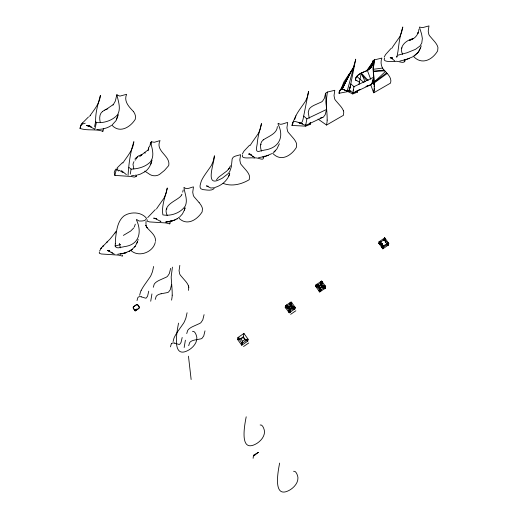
<?xml version="1.0" encoding="UTF-8"?>
<svg xmlns="http://www.w3.org/2000/svg" width="518" height="518" viewBox="0 0 518 518"><rect width="100%" height="100%" fill="white"/><g stroke="black" fill="none" stroke-linecap="round" stroke-linejoin="round"><path stroke-width="0.78" d="M374.249 88.008L374.255 85.91M374.067 62.011L373.271 69.451L374.106 82.084L385.418 71.503C388.28 74.566 392.068 78.49 390.54 83.1L373.653 92.852L370.7 84.609M128.05 175.369C128.749 164.212 130.264 152.519 133.858 141.679C133.158 150.084 127.156 156.339 122.818 163.092M372.235 81.32L374.229 84.764L374.197 83.929A78.302 7.161 77.6 0 0 373.977 80.135L373.297 68.111L374.482 59.855L381.883 58.1C379.979 62.95 381.436 68.253 385.418 71.503M147.326 219.82L146.982 221.095L149.534 221.924L165.462 222.902A21.892 21.329 11 0 1 167.923 223.452L169.755 223.899L169.645 222.934M374.242 88.241L374.177 89.42L374.216 88.908M130.316 174.08L131.073 169.127L129.008 167.463M155.523 241.414C156.158 235.068 149.832 231.358 146.477 226.916L146.892 227.499L145.83 225.401L146.018 225.965L145.979 221.464M384.589 58.035C381.986 62.704 392.081 61.137 394.71 61.519C397.539 60.153 403.651 64.4 404.675 61.098M374.171 89.517L374.164 89.62M352.803 92.852L352.739 93.266L353.075 91.401M374.138 89.867L374.125 90.015M418.978 29.112C418.227 34.978 415.19 38.643 409.401 40.423L413.235 38.572C406.164 40.126 398.426 46.549 402.648 54.312M155.238 242.45C152.959 252.512 138.177 257.97 130.471 250.045M103.477 128.587L102.842 131.319C95.493 128.684 87.231 131.028 80.018 128.406L81.216 124.294L88.474 116.951M102.842 131.319L102.907 130.782M374.074 90.397L373.75 92.359M144.762 171.089L150.175 174.676A9.227 8.994 11 0 0 159.505 174.449L164.484 170.416L168.7 165.598C170.849 155.614 154.843 151.379 160.043 140.592L154.325 142.288L151.483 141.777L150.55 142.495L149.98 145.7L148.776 147.423L148.122 150.744M374.067 90.495L374.022 90.786M373.977 91.071L373.789 92.12M116.259 168.771L115.009 170.364L114.225 172.624L114.854 175.401L131.125 176.47L134.324 177.111L136.156 176.508L136.461 175.032M151.049 144.03L151.483 141.777M181.553 195.105C178.354 200.725 161.383 204.06 167.333 215.682M242.269 342.527L241.77 345.266L237.548 339.426L237.917 337.548L243.926 333.437L248.148 339.277L247.779 341.155L241.77 345.266L242.515 341.22L245.202 339.387L248.148 339.277L242.133 343.389L237.917 337.548L240.63 338.617L242.515 341.22L242.398 341.841M243.926 333.437L243.195 337.399L240.514 339.232M374.119 61.72L374.294 60.813M178.555 323.135C176.787 332.044 171.335 360.606 189.368 349.676C193.344 347.054 197.047 342.799 196.853 337.762C196.659 335.593 194.93 330.497 192.495 331.319M246.205 416.789C244.438 425.699 238.986 454.26 257.019 443.33C261.001 440.708 264.698 436.454 264.504 431.416C264.309 429.247 262.587 424.151 260.146 424.974M279.649 463.086C277.881 471.995 272.423 500.556 290.462 489.627C294.438 486.998 298.141 482.75 297.947 477.713C297.753 475.543 296.024 470.441 293.589 471.27M353.114 91.181L353.295 90.236M353.282 90.313L353.431 89.543M373.698 92.599L373.737 92.398M90.294 115.326C94.548 109.181 99.793 103.199 100.421 95.39C98.044 103.924 95.293 112.697 95.655 121.646L96.387 122.552L94.982 128.833M137.03 300.544L137.801 297.753A70.364 11.402 55.6 0 1 138.345 297.112A80.678 13.079 55.6 0 1 141.265 296.84M139.646 295.273L140.469 292.035A70.364 9.674 -42 0 1 141.11 290.572M148.75 291.174L147.578 296.166L146.316 297.979A53.652 8.696 55.6 0 1 145.552 298.154L141.841 297.015A74.605 12.095 55.6 0 0 141.259 296.833M153.645 266.472L152.428 271.846L150.958 275.446A53.652 7.375 -42 0 1 150.026 277.059L145.409 283.644A74.605 10.256 -42 0 0 144.684 284.673A80.678 11.092 -42 0 0 141.123 290.566M151.936 293.926L150.719 301.236M153.289 287.283L154.189 284.272A70.364 15.747 5 0 1 154.973 283.223A80.678 18.052 5 0 1 159.525 280.186A74.605 16.693 5 0 1 160.444 279.772L166.395 277.111A53.652 12.005 5 0 0 167.573 276.23L169.354 273.536L170.636 268.356M155.258 299.404L156.132 296.49A70.364 15.449 23.9 0 1 156.87 295.616A80.678 17.709 23.9 0 1 161.117 293.764M172.423 267.133L171.212 276.586A53.652 4.908 77.6 0 0 171.251 278.503L171.866 286.758A74.605 6.825 77.6 0 1 171.963 288.047A80.678 7.375 77.6 0 1 172.196 295.143M171.549 284.57L170.292 289.672L168.609 291.984A53.652 11.778 23.9 0 1 167.502 292.56L161.979 293.602A74.605 16.375 23.9 0 0 161.111 293.758M171.594 300.136L172.112 296.795A70.364 6.436 77.6 0 0 172.196 295.156M179.83 265.378L179.066 270.681L179.681 273.931A53.652 11.875 21.6 0 0 180.419 275.259L184.803 280.342A74.605 16.511 21.6 0 1 185.496 281.132A80.678 17.858 21.6 0 1 188.455 285.923M170.467 346.84L171.238 344.049A70.364 11.402 55.6 0 1 171.782 343.408M173.09 341.569L173.912 338.332A70.364 9.674 -42 0 1 174.553 336.868A80.678 11.092 -42 0 1 178.134 330.963A74.605 10.256 -42 0 1 178.852 329.94L183.469 323.355A53.652 7.375 -42 0 0 184.395 321.743L185.871 318.143L187.082 312.762M188.487 290.384L188.785 287.231M182.187 337.471L181.022 342.463L179.759 344.269A53.652 8.696 55.6 0 1 178.995 344.444L175.278 343.311A74.605 12.095 55.6 0 0 174.702 343.13M185.379 340.222L184.162 347.526M186.733 333.579L187.633 330.562A70.364 15.747 5 0 1 188.416 329.519A80.678 18.052 5 0 1 192.968 326.482A74.605 16.693 5 0 1 193.887 326.068L199.838 323.4A53.652 12.005 5 0 0 201.016 322.526L202.797 319.833L204.079 314.653M188.701 345.7L189.575 342.786A70.364 15.449 23.9 0 1 190.313 341.912A80.678 17.709 23.9 0 1 194.561 340.061A74.605 16.375 23.9 0 1 195.416 339.892L200.945 338.856A53.652 11.778 23.9 0 0 202.046 338.28L203.736 335.962L204.992 330.866M310.645 122.429L310.217 124.326L305.678 126.152L291.984 125.46L292.592 122.999L295.914 115.805A80.678 11.092 -42 0 1 299.307 110.081A74.605 10.256 -42 0 1 300.362 108.56L304.979 101.975A53.652 7.375 -42 0 0 305.911 100.369L307.388 96.769L308.599 91.388L303.062 119.211L302.234 121.801L301.275 122.895A53.652 8.696 55.6 0 1 300.511 123.07L296.795 121.931A74.605 12.095 55.6 0 0 296.212 121.749A80.678 13.079 55.6 0 0 293.305 122.041A70.364 11.402 55.6 0 0 292.754 122.669M343.415 110.839A80.678 17.858 21.6 0 0 340.443 106.041A74.605 16.511 21.6 0 0 339.763 105.258L335.379 100.175A53.652 11.875 21.6 0 1 334.641 98.847L334.026 95.597L334.783 90.294L327.382 92.049L325.595 93.272L326.508 109.486L306.896 118.842L305.652 125.434L305.762 124.993M305.678 126.152L305.898 124.993M325.595 93.272L324.313 98.452L322.533 101.146A53.652 12.005 5 0 1 321.354 102.027L315.404 104.688A74.605 16.693 5 0 0 314.471 105.102A80.678 18.052 5 0 0 309.939 108.145A70.364 15.747 5 0 0 309.149 109.188L308.249 112.199L309.233 118.259M285.217 307.265L285.515 305.737L291.168 301.871L295.176 307.427L294.878 308.955L289.225 312.82L285.217 307.265L291.835 302.797L290.844 303.697L291.155 306.611L291.828 307.537L294.185 308.327L295.13 307.679L294.509 306.501L293.518 307.401L294.185 308.327L291.874 307.284L290.54 305.432L288.604 306.973L289.944 308.825L290.417 310.897L289.478 311.545L288.811 310.619L289.802 309.719L289.322 307.647L286.454 305.089L285.463 305.989L286.13 306.915L287.121 306.015L286.13 306.915M327.382 92.049L326.172 101.502A53.652 4.908 77.6 0 0 326.21 103.419L326.826 111.674A74.605 6.825 77.6 0 1 326.923 112.963A80.678 7.375 77.6 0 1 327.149 120.066M285.936 307.938L286.875 307.291L286.208 306.365L285.263 307.012L285.936 307.938L286.875 307.291L289.238 308.08L289.471 310.269M326.508 109.486L325.246 114.588L323.562 116.9A53.652 11.778 23.9 0 1 322.461 117.476L320.241 118.052M288.52 307.407L286.208 306.365L288.571 307.155L289.905 309.006L290.171 312.179L289.853 309.259L288.52 307.407L290.456 305.866L289.976 303.788L290.915 303.147L291.589 304.072L290.592 304.972L291.071 307.044M290.404 306.119L289.976 303.788L291.122 306.792L293.317 308.417L293.939 309.602L291.738 307.97L293.991 309.343L294.93 308.702L294.263 307.776M290.222 302.512L290.889 303.438L290.222 302.512L290.488 305.685L289.543 306.332M289.426 310.522L289.238 308.08M286.454 305.089C288.52 306.332 290.54 308.32 290.417 310.897L289.75 309.971L289.322 307.647M288.61 311.642L289.277 312.568L290.222 311.92L289.549 310.994L288.61 311.642L295.176 307.427M289.225 312.82L289.549 310.994M290.889 303.438L291.155 306.611L293.518 307.401M318.052 119.082L326.554 125.052L327.072 121.717A70.364 6.436 77.6 0 0 327.156 120.072M293.939 309.602L293.317 308.417M350.997 91.026L339.083 93.266C338.714 89.867 342.281 88.202 344.904 90.126M350.226 86.752L355.698 59.188L355.465 60.405M353.917 87.056L353.995 86.648L373.607 77.286L372.695 61.079L374.482 59.855L374.359 60.496M353.418 89.614L353.936 86.959M344.871 90.113L352.777 93.952L352.907 93.266M352.881 93.402L352.978 92.903M315.702 286.422L315.999 284.894L321.652 281.028L325.667 286.584L325.369 288.118L319.716 291.977L315.702 286.422L320.726 282.99M316.42 287.095L317.366 286.448L316.699 285.522L315.753 286.169L316.42 287.095L317.366 286.448L319.742 287.147L320.907 290.061L319.969 290.702L319.295 289.776L320.286 288.876L319.813 286.804L316.945 284.246L315.954 285.146L316.621 286.072L317.612 285.172L316.673 285.819M316.621 286.072L316.699 285.522L319.075 286.221L320.415 288.073L320.907 290.061C321.031 287.477 319.004 285.489 316.945 284.246M352.777 93.952L357.316 92.126L357.582 90.838M319.833 288.953L319.813 286.804M325.369 288.118L320.713 281.669L320.895 285.282L320.415 283.204L321.134 283.877L321.626 285.858L321.38 282.595L322.325 281.954L321.328 282.854L321.626 285.858M320.713 281.669L320.959 284.932L320.467 282.951M324.728 287.225L322.364 286.441L320.48 287.73L320.661 291.336L320.04 290.151L319.049 291.051L319.988 290.41M320.415 283.204L321.082 284.129L322.073 283.229L321.406 282.304M321.652 281.028L321.328 282.854L320.661 281.928L321.607 281.28L322.274 282.206M319.716 291.977L320.014 290.449L325.667 286.584M322.073 283.229L321.082 284.129M322.228 287.134L322.364 286.441L321.024 284.589L319.14 285.878L319.01 286.564L320.344 288.416L322.228 287.134L324.43 288.759L325.421 287.859L324.747 286.933L324.676 287.484L322.3 286.784L324.475 288.507L322.17 286.292M324.43 288.759L323.808 287.581M324.054 286.299L324.676 287.484L325.615 286.836L325 285.658L324.054 286.299L321.697 285.515M372.571 61.7L372.695 61.079M373.607 77.286L372.85 80.834M378.826 243.272L379.124 241.738L384.777 237.879L388.791 243.434L388.494 244.962L382.841 248.828L378.826 243.272L384.479 239.407L384.777 237.879M387.872 243.784C386.842 243.829 390.475 245.655 386.797 244.25L388.591 243.57L386.927 243.596L383.793 245.739L383.042 248.692L383.663 246.393C382.705 249.352 382.258 244.613 382.368 243.771L379.992 242.528C379.849 243.492 378.768 241.997 379.325 241.602L380.944 241.802L380.691 243.11M379.545 243.946L379.746 243.803C377.603 241.634 380.801 245.519 382.239 244.425L382.621 246.49M379.746 242.923L379.992 242.528M379.947 242.787L382.239 244.425L382.174 247.902L382.368 243.771M382.42 246.626L382.672 246.231M382.375 247.766L383.093 248.433L382.219 247.649M383.955 240.313L384.576 238.015L383.955 240.313L384.531 239.154M382.841 248.828L383.139 247.293L388.791 243.434M385.191 239.199L385.444 238.804L385.373 242.282L385.243 238.94M386.927 243.596L386.668 244.904L388.293 245.105L387.671 243.92M387.872 242.897L388.073 242.761M95.655 121.646L94.548 126.67M133.333 111.409C128.924 106.766 123.556 101.282 126.606 94.295L119.891 96.128L116.854 94.755L115.281 101.191L113.034 105.089M253.114 458.3L253.464 455.458L253.878 455.316L253.58 455.749M339.128 93.052L339.568 91.142M341.757 87.723L343.784 82.103L349.792 73.155M357.355 91.926L357.556 90.961M372.533 61.901L372.455 62.296M372.591 61.603L372.429 62.425M373.459 78.043L372.591 81.727L372.733 81.255M80.018 128.406L80.821 125.621L82.362 124.178A82.485 17.677 29.1 0 1 84.395 123.413L85.23 123.239M350.602 84.946L349.728 88.63L349.883 88.125M355.439 60.535L353.431 67.34M357.316 92.126L357.634 90.598M358.909 84.486L361.305 73.032L363.416 72.119M294.781 119.289L295.428 116.951A70.364 9.674 -42 0 1 295.914 115.805M372.248 63.3C372.597 61.674 371.853 65.067 372.235 63.358M169.839 223.808L170.545 220.959M183.217 189.938L182.692 192.133M397.008 56.145L396.769 57.22L397.125 55.607M404.688 61.856L405.07 60.004M277.357 126.541C277.162 133.424 269.166 136.079 263.241 139.873M114.854 175.401L116.064 170.474L117.871 168.492M350.187 86.92L350.019 87.607M372.481 62.166L374.482 59.855L371.587 65.786C370.888 67.923 372.468 62.956 371.937 64.614M261.454 151.114C260.075 147.377 259.829 142.411 263.364 139.763M137.879 240.507L138.151 239.407M352.79 93.078L349.151 89.931L349.715 88.662L349.242 89.782M350 87.684L349.909 88.021M371.924 64.666L371.62 65.689M354.098 65.747L347.254 90.857C345.823 91.718 350.641 89.556 348.549 90.592M242.359 153.976L243.946 151.178L249.598 145.163M145.092 171.613C148.925 168.926 151.101 164.53 151.988 160.036M150.835 164.076L151.8 160.684M135.321 224.164L134.246 227.091M421.225 45.83L420.979 46.678M184.343 210.191L184.965 208.23M185.114 207.724L184.667 209.266M99.573 251.068L101.295 247.973L100.874 248.472M418.188 32.407L417.793 33.534M383.793 245.739L383.288 247.416L379.124 241.738M214.84 187.419C212.801 191.621 206.514 189.841 202.81 189.594C198.277 188.837 200.427 184.253 201.23 181.345A70.364 9.674 -42 0 1 201.716 180.199A80.678 11.092 -42 0 1 205.109 174.482A74.605 10.256 -42 0 1 206.164 172.96L210.781 166.369A53.652 7.375 -42 0 0 211.713 164.763L213.189 161.163L214.4 155.782C214.834 161.376 204.131 187.671 219.522 179.545A30.666 29.882 11 0 0 222.384 178.134L228.263 173.524A13.054 12.723 11 0 0 229.901 171.095L231.352 166.783L232.142 159.039L233.217 157.194L235.373 156.106L240.585 154.688L239.828 159.991L240.436 163.241A53.652 11.875 21.6 0 0 241.181 164.569L245.564 169.651A74.605 16.511 21.6 0 1 246.251 170.441A80.678 17.858 21.6 0 1 249.216 175.239A70.364 15.572 21.6 0 1 249.546 176.541L249.242 179.694C241.524 184.33 231.766 186.804 223.103 183.366M133.456 307.168L133.359 307.711A1.334 1.301 11 0 0 133.482 308.223L134.868 310.528L133.288 308.301A1.535 1.496 11 0 1 133.145 307.711A1.703 1.658 11 0 1 133.249 307.09A1.522 1.483 11 0 1 133.579 306.585L136.247 304.759A1.515 1.476 11 0 1 136.849 304.629A1.729 1.683 11 0 1 137.335 304.694L137.49 304.746A1.535 1.496 11 0 1 138.015 305.07L139.2 306.714A1.515 1.476 11 0 1 139.336 307.303L139.232 307.925A1.58 1.541 11 0 1 138.908 308.45L135.204 311.007M264.096 156.844L264.381 156.08M420.83 47.19L418.279 52.163L414.044 56.015L417.521 53.063M418.117 32.653L417.884 33.314M279.338 143.81L276.858 149.009L273.621 152.383M112.017 125.078L115.954 120.726L118.285 114.659M116.382 119.833L117.897 115.721M136.979 243.104L137.574 241.492L135.386 246.031L131.52 249.974M228.762 176.075L229.733 173.556C227.791 180.316 221.944 185.295 215.352 187.328M230.523 165.715L228.555 169.341M184.427 209.971L182.401 213.992L179.396 217.269M420.046 49.178L420.538 48.006M371.121 66.919C371.814 65.553 370.215 68.641 371.037 67.087M372.254 82.615L372.584 81.74L372.222 82.686M384.239 57.019L385.573 54.565L390.941 48.562M356.034 77.415L359.091 74.262M166.537 209.382L166.951 208.786M401.56 48.407L402.02 47.811M181.967 194.269L181.669 194.897M339.724 90.728L340.222 89.983M370.972 67.21L374.482 59.855L366.602 70.804A68.098 15.242 5 0 0 367.372 70.435L370.694 67.69L369.813 68.771M371.302 66.531L374.482 59.855L367.456 70.39L366.679 70.772M356.073 77.324L356.455 76.658M353.393 67.418L340.326 89.892M344.684 90.041L343.602 89.633A77.247 12.523 55.6 0 0 342.243 89.368L349.754 73.206L347.177 78.05M370.597 67.839L374.482 59.855L372.274 63.177M147.701 217.579L155.335 209.557M291.984 125.46L292.968 123.485M370.15 68.421L374.482 59.855L368.013 70.085M371.833 64.983L374.482 59.855L368.337 69.898M341.945 89.355L352.913 68.357M341.09 89.484L341.627 89.374L351.366 70.882M339.083 93.266L339.821 91.88M342.398 87.037L343.13 85.658M372.06 64.115L374.482 59.855L369.684 68.9M374.482 59.855L369.01 69.451M141.951 154.856L138.921 155.672L135.179 158.56L135.204 160.308M371.93 83.268L372.112 82.919L371.548 83.845M136.195 159L137.529 156.689M418.965 51.178L419.658 49.987M371.801 83.482L374.197 83.929L374.119 82.278L386.642 72.818M229.273 168.233L226.845 171.005L218.356 177.402L216.492 179.843M107.602 241.446L106.734 242.372L110.185 238.895L115.741 231.999M115.009 233.022L116.233 231.313M133.761 227.939L130.737 231.002L123.362 235.405M356.546 76.534L357.647 75.35M418.738 51.522L417.773 52.778M260.599 144.813L261.15 144.392M134.615 247.067L135.269 246.192M101.062 248.251L106.857 242.243M99.605 252.149L99.197 252.816L99.501 253.373L101.366 253.988L118.35 255.102A20.966 20.429 11 0 1 120.772 255.672L122.585 256.132L122.501 255.16M139.685 156.721C142.333 153.781 145.869 151.975 148.763 149.236L148.582 148.012M122.468 162.62L117.139 167.91M103.276 245.797L102.661 246.464L103.011 246.089M242.534 155.037C240.475 159.751 252.111 157.09 254.377 158.068C256.805 156.663 264.497 161.843 263.338 157.245M133.981 161.61L132.984 164.167L133.786 168.874M371.147 84.298L371.484 83.929L370.616 84.732M273.86 152.169L275.317 150.867M102.422 111.571C99.249 113.966 99.365 118.719 100.214 122.151M113.338 104.5L105.763 109.693M81.999 123.433L82.524 123.012M358.042 75.019L361.305 73.032L368.194 80.575M132.472 249.236L131.468 250.019M374.158 82.971L387.211 73.459M384.524 238.274L385.398 239.057M238.889 338.513L237.548 339.426L239.769 339.284M240.63 338.617L243.318 336.778L245.202 339.387L245.079 340.002L243.195 337.399M291.589 304.072L290.592 304.972L289.925 304.047M319.949 285.923L319.01 286.564L316.647 285.781M291.789 307.718L289.853 309.259L291.738 307.97M288.811 310.619L289.802 309.719L290.469 310.645M319.295 289.776L320.286 288.876L320.959 289.802M324.948 285.91L324.009 286.558L322.222 286.033M243.551 346.529L248.776 342.955M290.65 314.329L295.875 310.761M135.081 310.839L138.643 308.398A1.418 1.379 11 0 0 139.031 307.854L139.122 307.31A1.347 1.314 11 0 0 138.941 306.675L137.963 305.316A1.34 1.301 11 0 0 137.412 304.94L137.276 304.901A1.509 1.47 11 0 0 136.856 304.843A1.308 1.276 11 0 0 136.338 304.953L133.741 306.727A1.334 1.301 11 0 0 133.443 307.226M359.35 74.093L360.198 73.601M348.51 90.618L347.325 90.864M144.775 171.827L140.3 174.158L137.387 175.006M176.91 218.997L177.583 218.59L171.885 221.044L165.326 222.041M117.703 254.228L124.449 253.192L131.164 250.213M131.287 250.142L129.092 251.476M271.749 153.671L265.3 156.371L258.54 157.666M326.554 125.052L343.44 115.3L343.745 112.147A70.364 15.572 21.6 0 0 343.421 110.846M111.461 125.434C107.207 128.367 101.981 129.448 96.879 129.455M370.169 85.004L370.525 84.797L352.732 93.272M412.71 56.825L406.507 59.395L399.838 61.072M360.709 73.323L361.383 72.986M367.366 70.442L370.707 79.267M104.694 110.114L107.822 108.748M355.044 91.744L360.12 89.316M365.928 86.538L368.609 85.587M322.856 117.308L305.639 125.466L299.631 122.96L302.402 123.802L299.009 122.779M361.48 72.947L361.946 72.734M174.974 219.969L175.738 219.619M366.472 70.862L365.961 71.089M365.973 71.083L363.759 71.983M122.261 253.671L120.124 253.988L126.806 252.467M362.47 72.507L363.804 71.963M365.87 71.128L365.028 71.478M408.974 58.553L409.583 58.32M173.757 220.454L174.372 220.221M268.402 155.335L262.846 156.96L265.346 156.358M406.507 59.395L404.085 60.075L409.052 58.521M369.088 85.451L369.735 85.211L368.945 85.489M124.488 253.185L126.742 252.493M115.061 246.095L120.668 244.502M368.486 85.619L367.754 85.781M380.238 242.599L379.027 243.136L380.134 243.117M169.995 221.477L173.821 220.428L166.407 221.963L170.014 221.477L168.162 221.782M366.997 85.91L367.379 85.846M213.649 187.788L210.807 187.995L206.378 185.884L208.255 186.253M373.271 69.302L382.537 68.065M373.303 71.096L384.181 70.15M131.468 175.744L134.479 175.511M140.637 155.031L141.181 154.999M373.323 71.536L384.796 70.83M347.992 90.831L349.533 90.754M131.073 169.127C137.911 168.9 145.189 167.036 150.188 162.121C154.811 156.481 152.318 148.757 150.55 142.495M346.82 90.779L349.747 90.65M349.469 90.546L346.516 90.708M345.882 90.508L349.585 90.52M251.185 154.396L249.605 154.286L250.926 154.383M392.398 57.99L390.844 57.874L392.132 57.984M392.586 58.016L390.177 57.627L391.899 58.346L391.006 57.867L394.722 60.865M155.769 218.544L153.639 218.143L156.76 218.816L154.642 218.272L160.8 221.464M109.149 250.816L107.368 250.602L109.732 250.977L108.145 250.686L114.264 254.092M250.168 154.319L248.549 154.06L250.492 154.422L249.32 154.15L253.619 156.747L252.842 156.19M89.724 126.036L86.525 125.55L89.342 126.01M96.387 122.552C104.027 123.278 112.516 120.545 117.644 114.679C121.18 108.34 118.266 101.243 116.854 94.755M89.303 125.984L87.056 125.563L90.404 126.295L87.646 125.654L90.786 126.56L88.287 125.822L91.194 126.904L88.979 126.068L94.671 129.163M356.921 80.329C353.71 81.339 357.329 74.029 355.348 79.999L359.453 82.09M346.581 90.728L345.778 90.469M317.314 286.707L319.677 287.49M291.207 306.358L293.57 307.142M286.83 307.55L289.186 308.333M379.28 241.861L380.303 242.256M385.502 241.628L387.917 242.644M379.694 244.062L382.116 245.079M245.752 340.294L247.779 341.155L246.846 339.86M122.973 172.63L118.985 170.098L118.622 171.024L116.796 169.528M160.224 221.147L160.852 221.49M249.404 154.034L251.256 155.063M254.688 157.511L253.043 156.339M112.302 125.563C120.04 133.605 130.504 127.02 135.263 119.302L135.58 116.291L134.784 113.772A83.404 18.46 21.6 0 0 133.34 111.409M126.398 174.637L121.465 170.61M111.953 252.778L111.15 252.195L112.341 253.062M322.112 286.609L323.756 287.833M291.621 307.452L293.272 308.676M288.604 306.973L286.409 305.342L289.271 307.899M272.591 153.186C280.814 162.192 291.084 155.886 296.341 147.494L296.646 144.347A70.364 15.572 21.6 0 0 296.322 143.046A80.678 17.858 21.6 0 0 293.337 138.241A74.605 16.511 21.6 0 0 292.664 137.451L288.28 132.375A53.652 11.875 21.6 0 1 287.535 131.048L286.927 127.797L287.684 122.494C285.269 122.857 283.068 124.203 280.614 124.288C279.681 124.527 277.428 122.144 278.14 124.314C284.537 137.05 278.885 148.148 264.394 150.084A57.725 56.242 11 0 1 260.768 150.874C253.555 153.788 257.582 145.506 257.336 142.036A113.002 110.101 11 0 1 258.741 134.045L261.499 123.582L260.289 128.963L258.812 132.563A53.652 7.375 -42 0 1 257.88 134.168L253.263 140.76A74.605 10.256 -42 0 0 252.201 142.288A80.678 11.092 -42 0 0 250.181 145.461M413.144 56.048C421.51 65.423 432.206 60.062 437.639 50.906L437.943 47.753A70.364 15.572 21.6 0 0 437.619 46.452A80.678 17.858 21.6 0 0 434.641 41.647A74.605 16.511 21.6 0 0 433.961 40.864L429.577 35.781A53.652 11.875 21.6 0 1 428.839 34.453L428.224 31.203L428.982 25.9L422.617 27.629L419.399 27.085L421.568 33.974L422.358 38.455L421.781 43.007L419.93 46.05L415.501 49.327L407.083 52.745L397.733 55.251L397.306 54.72L397.643 53.043A29.176 28.425 11 0 0 398.031 50.887L399.158 42.482A112.963 110.069 11 0 1 400.964 33.547L402.797 26.994L401.586 32.369L400.11 35.969A53.652 7.375 -42 0 1 399.184 37.581L394.567 44.166A74.605 10.256 -42 0 0 393.499 45.694A80.678 11.092 -42 0 0 391.725 48.452M178.224 217.405C186.357 226.612 196.821 220.254 202.143 211.894L202.447 208.741A70.364 15.572 21.6 0 0 202.124 207.44A80.678 17.858 21.6 0 0 199.139 202.635M319.075 286.221L316.893 284.505L319.742 287.147L319.969 289.4M356.695 76.327L364.057 82.627M350.803 83.897L353.995 86.648M303.703 116.09L306.896 118.842M360.625 73.368L366.886 80.581M146.477 226.916L147.196 227.901L146.775 227.318M384.926 240.028L386.26 241.88M387.6 243.732L388.494 244.962M380.821 242.456L383.19 245.739M315.999 284.894L320.014 290.449M319.101 290.799L319.768 291.725L320.707 291.077L320.415 288.073M291.31 304.021L294.878 308.955M285.515 305.737L289.523 311.286M372.448 81.235L374.197 83.929L372.552 81.184M361.305 73.032L365.093 81.617M135.625 175L136.156 176.508M120.331 247.818L119.49 243.331M385.12 240.902L385.373 242.282M309.971 122.805L310.217 124.326M144.891 152.24L145.059 153.328M188.468 356.19L191.136 379.513M374.229 84.784L374.255 85.833M374.261 86.208L374.261 86.83M188.468 285.93A70.364 15.572 21.6 0 1 188.785 287.231M199.152 202.642A74.605 16.511 21.6 0 0 198.459 201.845L194.075 196.769A53.652 11.875 21.6 0 1 193.337 195.441L192.728 192.191L193.486 186.888C190.378 187.283 186.648 190.333 183.955 187.328C184.466 192.877 188.151 200.065 185.211 206.08C180.756 212.924 170.694 216.485 162.885 214.866C161.351 205.97 165.261 196.607 167.301 187.976L166.09 193.356L164.614 196.957A53.652 7.375 -42 0 1 163.682 198.562L159.065 205.154A74.605 10.256 -42 0 0 157.996 206.682A80.678 11.092 -42 0 0 156.488 209.007M89.608 116.388A83.411 11.474 -42 0 1 90.261 115.352M102.441 111.571A81.553 18.285 6.4 0 1 104.72 110.12M171.788 343.415A80.678 13.079 55.6 0 1 174.708 343.136M115.313 243.861C114.115 247.585 117.696 248.556 120.552 247.371A45.545 44.38 11 0 0 124.462 246.607C139.387 244.787 142.036 231.915 136.545 220.124C135.904 218.175 138.856 221.782 139.977 221.018C142.178 221.056 146.044 221.056 146.471 218.311C141.472 211.694 130.122 211.428 123.666 216.181C117.761 221.231 116.705 229.455 115.754 236.713A89.18 86.894 11 0 0 115.397 241.356L115.313 243.861M289.989 308.573L291.874 307.284L289.989 308.573M258.385 452.337L253.937 455.827L253.503 455.225L258.385 452.337M135.315 309.796L135.347 310.198L135.315 309.796M135.794 309.466L135.826 309.874L135.794 309.466M136.279 309.136L136.312 309.544L136.279 309.136"/></g></svg>
